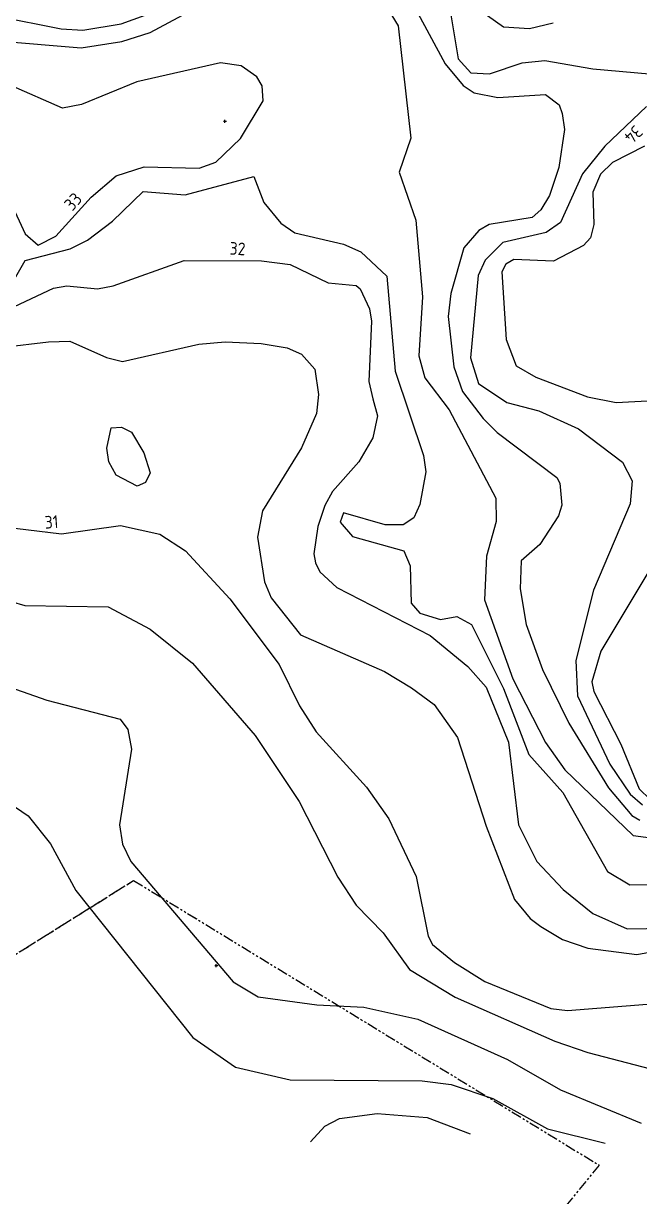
# Model space of a CAD drawing. Header units: metres. Extents: x 139929 to 143267, y 6401995 to 6404511.
# Drawn here: x 140226.6 to 140299.6, y 6402084.8 to 6402223.7 of the extents above; entities that cross this region are included whole.
import ezdxf
from ezdxf.enums import TextEntityAlignment as Align

# ---------------------------------------------------------------- set-up
doc = ezdxf.new("R2010")
doc.units = ezdxf.units.M
doc.linetypes.add('PHANTOM', pattern=[2.5, 1.25, -0.25, 0.25, -0.25, 0.25, -0.25])
for name, color, linetype in [('M-BEF-NIVÅKURVA-PRIMÄR-0.5M', 12, 'Continuous'), ('M-BEF-NIVÅKURVA-PRIMÄR-1.0M', 12, 'Continuous'), ('M-GR-FASTIGHETSGRÄNS', 3, 'PHANTOM'), ('M-KRYSS-1000', 1, 'Continuous')]:
    doc.layers.add(name, color=color, linetype=linetype)
doc.styles.add('ISO', font='iso.shx', dxfattribs={"height": 2.5})

# ---------------------------------------------------------------- blocks, each defined once
blk = doc.blocks.new('PLUS')
for p, q in [((-0.18, 0), (0, 0)), ((0, 0), (0, 0.18)), ((0, -0.18), (0, 0)), ((0, 0), (0.18, 0))]:
    blk.add_line(p, q)
blk = doc.blocks.new('PRI_NIVÅ_HÖJDPKT')
at = {"color": 0, "linetype": 'Continuous', "lineweight": -3}
blk.add_circle((183, 184), 0.0005, dxfattribs=at)

msp = doc.modelspace()

# ---------------------------------------------------------------- linework, layer by layer
at = {"layer": 'M-BEF-NIVÅKURVA-PRIMÄR-0.5M', "linetype": 'Continuous', "lineweight": -3}
for p, q in [((140279.006, 6402226.505, 34.5), (140283.436, 6402223.309, 34.5)), ((140220.611, 6402225.198, 33.5), (140231.087, 6402223.087, 33.5)), ((140273.041, 6402225.46, 33.5), (140276.543, 6402218.928, 33.5)), ((140233.672, 6402222.926, 33.5), (140238.207, 6402223.667, 33.5)), ((140238.207, 6402223.667, 33.5), (140241.043, 6402224.707, 33.5)), ((140286.53, 6402223.142, 34.5), (140289.32, 6402223.81, 34.5)), ((140231.087, 6402223.087, 33.5), (140233.672, 6402222.926, 33.5)), ((140283.436, 6402223.309, 34.5), (140286.53, 6402223.142, 34.5)), ((140276.543, 6402218.928, 33.5), (140278.662, 6402216.379, 33.5)), ((140278.662, 6402216.379, 33.5), (140279.962, 6402215.501, 33.5)), ((140279.962, 6402215.501, 33.5), (140282.791, 6402214.957, 33.5)), ((140282.791, 6402214.957, 33.5), (140288.422, 6402215.303, 33.5)), ((140288.422, 6402215.303, 33.5), (140290.037, 6402214.074, 33.5)), ((140290.037, 6402214.074, 33.5), (140290.404, 6402213.065, 33.5)), ((140290.404, 6402213.065, 33.5), (140290.654, 6402211.171, 33.5)), ((140290.654, 6402211.171, 33.5), (140290.018, 6402206.677, 33.5)), ((140300.125, 6402209.185, 34.5), (140296.335, 6402207.259, 34.5)), ((140296.335, 6402207.259, 34.5), (140294.934, 6402205.897, 34.5)), ((140245.748, 6402203.441, 32.5), (140253.909, 6402205.601, 32.5)), ((140253.909, 6402205.601, 32.5), (140255.074, 6402202.506, 32.5)), ((140290.018, 6402206.677, 33.5), (140288.905, 6402203.365, 33.5)), ((140294.934, 6402205.897, 34.5), (140294.022, 6402203.727, 34.5)), ((140237.169, 6402200.316, 32.5), (140240.8, 6402203.814, 32.5)), ((140240.8, 6402203.814, 32.5), (140245.748, 6402203.441, 32.5)), ((140288.905, 6402203.365, 33.5), (140287.88, 6402201.635, 33.5)), ((140294.022, 6402203.727, 34.5), (140294.136, 6402199.9, 34.5)), ((140255.074, 6402202.506, 32.5), (140257.073, 6402200.091, 32.5)), ((140287.88, 6402201.635, 33.5), (140286.841, 6402200.749, 33.5)), ((140234.206, 6402198.067, 32.5), (140237.169, 6402200.316, 32.5)), ((140257.073, 6402200.091, 32.5), (140258.738, 6402198.912, 32.5)), ((140286.841, 6402200.749, 33.5), (140281.767, 6402199.901, 33.5)), ((140258.738, 6402198.912, 32.5), (140264.515, 6402197.59, 32.5)), ((140280.546, 6402199.207, 33.5), (140278.743, 6402197.157, 33.5)), ((140281.767, 6402199.901, 33.5), (140280.546, 6402199.207, 33.5)), ((140294.136, 6402199.9, 34.5), (140293.745, 6402198.351, 34.5)), ((140232.159, 6402197.049, 32.5), (140234.206, 6402198.067, 32.5)), ((140264.515, 6402197.59, 32.5), (140266.559, 6402196.69, 32.5)), ((140292.907, 6402197.435, 34.5), (140289.368, 6402195.562, 34.5)), ((140293.745, 6402198.351, 34.5), (140292.907, 6402197.435, 34.5)), ((140226.826, 6402195.636, 32.5), (140232.159, 6402197.049, 32.5)), ((140266.559, 6402196.69, 32.5), (140269.648, 6402193.799, 32.5)), ((140278.743, 6402197.157, 33.5), (140277.226, 6402191.747, 33.5)), ((140225.082, 6402192.627, 32.5), (140226.826, 6402195.636, 32.5)), ((140283.718, 6402195.204, 34.5), (140283.261, 6402194.297, 34.5)), ((140284.66, 6402195.761, 34.5), (140283.718, 6402195.204, 34.5)), ((140289.368, 6402195.562, 34.5), (140284.66, 6402195.761, 34.5)), ((140269.648, 6402193.799, 32.5), (140270.641, 6402182.531, 32.5)), ((140283.261, 6402194.297, 34.5), (140283.776, 6402186.309, 34.5)), ((140277.226, 6402191.747, 33.5), (140276.882, 6402189.03, 33.5)), ((140276.882, 6402189.03, 33.5), (140277.567, 6402183.055, 33.5)), ((140229.586, 6402186.031, 31.5), (140232.104, 6402186.116, 31.5)), ((140232.104, 6402186.116, 31.5), (140236.442, 6402184.163, 31.5)), ((140283.776, 6402186.309, 34.5), (140284.958, 6402183.179, 34.5)), ((140224.245, 6402185.38, 31.5), (140229.586, 6402186.031, 31.5)), ((140238.34, 6402183.696, 31.5), (140247.372, 6402185.761, 31.5)), ((140247.372, 6402185.761, 31.5), (140250.519, 6402186.038, 31.5)), ((140250.519, 6402186.038, 31.5), (140254.775, 6402185.835, 31.5)), ((140254.775, 6402185.835, 31.5), (140257.833, 6402185.315, 31.5)), ((140257.833, 6402185.315, 31.5), (140259.529, 6402184.546, 31.5)), ((140236.442, 6402184.163, 31.5), (140238.34, 6402183.696, 31.5)), ((140259.529, 6402184.546, 31.5), (140261.11, 6402182.797, 31.5)), ((140261.11, 6402182.797, 31.5), (140261.564, 6402179.791, 31.5)), ((140270.641, 6402182.531, 32.5), (140273.97, 6402172.564, 32.5)), ((140277.567, 6402183.055, 33.5), (140278.597, 6402180.129, 33.5)), ((140284.958, 6402183.179, 34.5), (140287.266, 6402181.836, 34.5)), ((140287.266, 6402181.836, 34.5), (140293.393, 6402179.494, 34.5)), ((140261.564, 6402179.791, 31.5), (140261.328, 6402177.515, 31.5)), ((140278.597, 6402180.129, 33.5), (140281.03, 6402176.938, 33.5)), ((140293.393, 6402179.494, 34.5), (140296.783, 6402178.838, 34.5)), ((140296.783, 6402178.838, 34.5), (140301.194, 6402179.072, 34.5)), ((140261.328, 6402177.515, 31.5), (140259.518, 6402173.479, 31.5)), ((140281.03, 6402176.938, 33.5), (140282.685, 6402175.269, 33.5)), ((140236.507, 6402173.427, 31.5), (140237.007, 6402175.833, 31.5)), ((140237.007, 6402175.833, 31.5), (140238.226, 6402175.908, 31.5)), ((140238.226, 6402175.908, 31.5), (140239.43, 6402175.316, 31.5)), ((140239.43, 6402175.316, 31.5), (140240.887, 6402172.886, 31.5)), ((140282.685, 6402175.269, 33.5), (140289.763, 6402169.955, 33.5)), ((140236.724, 6402171.796, 31.5), (140236.507, 6402173.427, 31.5)), ((140240.887, 6402172.886, 31.5), (140241.617, 6402170.497, 31.5)), ((140259.518, 6402173.479, 31.5), (140254.903, 6402166.024, 31.5)), ((140273.97, 6402172.564, 32.5), (140274.249, 6402170.635, 32.5)), ((140237.595, 6402170.214, 31.5), (140236.724, 6402171.796, 31.5)), ((140240.066, 6402168.937, 31.5), (140237.595, 6402170.214, 31.5)), ((140241.617, 6402170.497, 31.5), (140241.086, 6402169.35, 31.5)), ((140274.249, 6402170.635, 32.5), (140273.545, 6402166.765, 32.5)), ((140289.763, 6402169.955, 33.5), (140290.131, 6402169.267, 33.5)), ((140241.086, 6402169.35, 31.5), (140240.066, 6402168.937, 31.5)), ((140290.131, 6402169.267, 33.5), (140290.342, 6402166.669, 33.5)), ((140273.545, 6402166.765, 32.5), (140272.849, 6402165.18, 32.5)), ((140290.342, 6402166.669, 33.5), (140289.977, 6402165.412, 33.5)), ((140254.903, 6402166.024, 31.5), (140254.333, 6402162.869, 31.5)), ((140264.521, 6402165.781, 32.5), (140264.102, 6402164.649, 32.5)), ((140269.452, 6402164.336, 32.5), (140264.521, 6402165.781, 32.5)), ((140289.977, 6402165.412, 33.5), (140287.751, 6402162.027, 33.5)), ((140264.102, 6402164.649, 32.5), (140265.562, 6402162.98, 32.5)), ((140271.563, 6402164.357, 32.5), (140269.452, 6402164.336, 32.5)), ((140272.849, 6402165.18, 32.5), (140271.563, 6402164.357, 32.5)), ((140254.333, 6402162.869, 31.5), (140255.148, 6402157.602, 31.5)), ((140265.562, 6402162.98, 32.5), (140271.653, 6402161.264, 32.5)), ((140271.653, 6402161.264, 32.5), (140272.401, 6402159.5, 32.5)), ((140287.751, 6402162.027, 33.5), (140285.538, 6402160.086, 33.5)), ((140285.538, 6402160.086, 33.5), (140285.424, 6402156.757, 33.5)), ((140272.401, 6402159.5, 32.5), (140272.525, 6402155.066, 32.5)), ((140300.876, 6402159.272, 34.5), (140294.964, 6402149.38, 34.5)), ((140255.148, 6402157.602, 31.5), (140255.956, 6402155.711, 31.5)), ((140222.689, 6402155.976, 30.5), (140226.792, 6402154.792, 30.5)), ((140255.956, 6402155.711, 31.5), (140259.407, 6402151.339, 31.5)), ((140285.424, 6402156.757, 33.5), (140286.136, 6402152.544, 33.5)), ((140226.792, 6402154.792, 30.5), (140236.671, 6402154.621, 30.5)), ((140236.671, 6402154.621, 30.5), (140241.607, 6402151.994, 30.5)), ((140272.525, 6402155.066, 32.5), (140273.554, 6402153.878, 32.5)), ((140273.554, 6402153.878, 32.5), (140275.994, 6402153.156, 32.5)), ((140275.994, 6402153.156, 32.5), (140277.923, 6402153.498, 32.5)), ((140277.923, 6402153.498, 32.5), (140279.675, 6402152.563, 32.5)), ((140241.607, 6402151.994, 30.5), (140246.642, 6402147.964, 30.5)), ((140279.675, 6402152.563, 32.5), (140283.442, 6402144.966, 32.5)), ((140286.136, 6402152.544, 33.5), (140288.053, 6402147.203, 33.5)), ((140259.407, 6402151.339, 31.5), (140269.364, 6402146.999, 31.5)), ((140294.964, 6402149.38, 34.5), (140293.899, 6402145.764, 34.5)), ((140246.642, 6402147.964, 30.5), (140254.065, 6402139.415, 30.5)), ((140288.053, 6402147.203, 33.5), (140291.181, 6402140.856, 33.5)), ((140269.364, 6402146.999, 31.5), (140272.565, 6402145.064, 31.5)), ((140272.565, 6402145.064, 31.5), (140275.26, 6402143.056, 31.5)), ((140283.442, 6402144.966, 32.5), (140286.451, 6402137.161, 32.5)), ((140293.899, 6402145.764, 34.5), (140294.13, 6402144.601, 34.5)), ((140294.13, 6402144.601, 34.5), (140297.34, 6402138.356, 34.5)), ((140275.26, 6402143.056, 31.5), (140278.007, 6402139.165, 31.5)), ((140291.181, 6402140.856, 33.5), (140295.879, 6402133.186, 33.5)), ((140254.065, 6402139.415, 30.5), (140259.245, 6402131.594, 30.5)), ((140278.007, 6402139.165, 31.5), (140281.39, 6402128.653, 31.5)), ((140297.34, 6402138.356, 34.5), (140299.511, 6402133.066, 34.5)), ((140286.451, 6402137.161, 32.5), (140290.49, 6402132.64, 32.5)), ((140223.033, 6402132.722, 29.5), (140227.191, 6402129.899, 29.5)), ((140290.49, 6402132.64, 32.5), (140295.745, 6402123.303, 32.5)), ((140295.879, 6402133.186, 33.5), (140298.622, 6402129.941, 33.5)), ((140299.511, 6402133.066, 34.5), (140300.816, 6402131.807, 34.5)), ((140259.245, 6402131.594, 30.5), (140263.854, 6402122.627, 30.5)), ((140227.191, 6402129.899, 29.5), (140229.823, 6402126.587, 29.5)), ((140298.622, 6402129.941, 33.5), (140299.603, 6402129.38, 33.5)), ((140281.39, 6402128.653, 31.5), (140284.741, 6402119.987, 31.5)), ((140229.823, 6402126.587, 29.5), (140232.839, 6402121.037, 29.5)), ((140263.854, 6402122.627, 30.5), (140266.023, 6402119.316, 30.5)), ((140295.745, 6402123.303, 32.5), (140298.398, 6402121.719, 32.5)), ((140232.839, 6402121.037, 29.5), (140246.67, 6402103.63, 29.5)), ((140298.398, 6402121.719, 32.5), (140302.146, 6402121.772, 32.5)), ((140284.741, 6402119.987, 31.5), (140286.589, 6402117.731, 31.5)), ((140266.023, 6402119.316, 30.5), (140269.188, 6402116.033, 30.5)), ((140286.589, 6402117.731, 31.5), (140287.867, 6402116.785, 31.5)), ((140287.867, 6402116.785, 31.5), (140290.417, 6402115.245, 31.5)), ((140269.188, 6402116.033, 30.5), (140272.318, 6402111.706, 30.5)), ((140290.417, 6402115.245, 31.5), (140293.439, 6402114.211, 31.5)), ((140293.439, 6402114.211, 31.5), (140299.224, 6402113.481, 31.5)), ((140299.224, 6402113.481, 31.5), (140305.89, 6402114.71, 31.5)), ((140272.318, 6402111.706, 30.5), (140277.715, 6402108.398, 30.5)), ((140277.715, 6402108.398, 30.5), (140289.534, 6402103.197, 30.5)), ((140246.67, 6402103.63, 29.5), (140251.727, 6402100.127, 29.5)), ((140289.534, 6402103.197, 30.5), (140293.452, 6402101.876, 30.5)), ((140293.452, 6402101.876, 30.5), (140305.034, 6402098.841, 30.5)), ((140251.727, 6402100.127, 29.5), (140258.202, 6402098.636, 29.5)), ((140258.202, 6402098.636, 29.5), (140273.826, 6402098.519, 29.5)), ((140273.826, 6402098.519, 29.5), (140277.256, 6402098.066, 29.5)), ((140277.256, 6402098.066, 29.5), (140282.203, 6402096.4, 29.5)), ((140282.203, 6402096.4, 29.5), (140288.657, 6402092.804, 29.5)), ((140288.657, 6402092.804, 29.5), (140295.502, 6402091.12, 29.5))]:
    msp.add_line(p, q, dxfattribs=at)
at = {"layer": 'M-BEF-NIVÅKURVA-PRIMÄR-1.0M', "linetype": 'Continuous', "lineweight": -3}
for p, q in [((140241.611, 6402222.67, 33), (140248.774, 6402226.512, 33)), ((140268.602, 6402227.38, 33), (140270.966, 6402223.451, 33)), ((140277.144, 6402225.23, 34), (140278.093, 6402219.551, 34)), ((140238.271, 6402221.585, 33), (140241.611, 6402222.67, 33)), ((140270.966, 6402223.451, 33), (140272.482, 6402210.15, 33)), ((140220.474, 6402221.936, 33), (140233.455, 6402220.827, 33)), ((140233.455, 6402220.827, 33), (140238.271, 6402221.585, 33)), ((140278.093, 6402219.551, 34), (140279.572, 6402217.888, 34)), ((140249.934, 6402219.073, 33), (140240.032, 6402216.824, 33)), ((140252.38, 6402218.701, 33), (140249.934, 6402219.073, 33)), ((140254.243, 6402217.389, 33), (140252.38, 6402218.701, 33)), ((140281.803, 6402217.755, 34), (140285.671, 6402219.044, 34)), ((140285.671, 6402219.044, 34), (140288.326, 6402219.34, 34)), ((140288.326, 6402219.34, 34), (140294.037, 6402218.34, 34)), ((140294.037, 6402218.34, 34), (140300.711, 6402217.775, 34)), ((140240.032, 6402216.824, 33), (140233.485, 6402214.117, 33)), ((140254.869, 6402216.356, 33), (140254.243, 6402217.389, 33)), ((140279.572, 6402217.888, 34), (140281.803, 6402217.755, 34)), ((140231.23, 6402213.713, 33), (140225.132, 6402216.367, 33)), ((140255.018, 6402214.576, 33), (140254.869, 6402216.356, 33)), ((140233.485, 6402214.117, 33), (140231.23, 6402213.713, 33)), ((140252.301, 6402210.087, 33), (140255.018, 6402214.576, 33)), ((140300.364, 6402213.893, 34), (140295.458, 6402209.209, 34)), ((140249.403, 6402207.302, 33), (140252.301, 6402210.087, 33)), ((140272.482, 6402210.15, 33), (140271.095, 6402206.111, 33)), ((140295.458, 6402209.209, 34), (140292.794, 6402205.927, 34)), ((140247.421, 6402206.587, 33), (140249.403, 6402207.302, 33)), ((140234.621, 6402203.148, 33), (140237.588, 6402205.669, 33)), ((140237.588, 6402205.669, 33), (140240.9, 6402206.73, 33)), ((140240.9, 6402206.73, 33), (140247.421, 6402206.587, 33)), ((140271.095, 6402206.111, 33), (140273.065, 6402200.416, 33)), ((140292.794, 6402205.927, 34), (140290.197, 6402200.154, 34)), ((140230.471, 6402198.539, 33), (140234.621, 6402203.148, 33)), ((140225.146, 6402202.481, 33), (140226.827, 6402198.824, 33)), ((140273.065, 6402200.416, 33), (140273.845, 6402191.357, 33)), ((140290.197, 6402200.154, 34), (140288.517, 6402198.952, 34)), ((140226.827, 6402198.824, 33), (140228.35, 6402197.46, 33)), ((140288.517, 6402198.952, 34), (140283.374, 6402197.777, 34)), ((140228.35, 6402197.46, 33), (140230.471, 6402198.539, 33)), ((140283.374, 6402197.777, 34), (140281.284, 6402195.676, 34)), ((140237.259, 6402192.634, 32), (140245.647, 6402195.652, 32)), ((140245.647, 6402195.652, 32), (140254.813, 6402195.626, 32)), ((140254.813, 6402195.626, 32), (140258.18, 6402195.176, 32)), ((140258.18, 6402195.176, 32), (140262.684, 6402193.015, 32)), ((140281.284, 6402195.676, 34), (140280.465, 6402193.867, 34)), ((140280.465, 6402193.867, 34), (140279.544, 6402184.146, 34)), ((140216.564, 6402185.951, 32), (140230.175, 6402192.389, 32)), ((140230.175, 6402192.389, 32), (140231.766, 6402192.637, 32)), ((140231.766, 6402192.637, 32), (140235.386, 6402192.302, 32)), ((140235.386, 6402192.302, 32), (140237.259, 6402192.634, 32)), ((140262.684, 6402193.015, 32), (140265.995, 6402192.693, 32)), ((140265.995, 6402192.693, 32), (140266.491, 6402192.302, 32)), ((140266.491, 6402192.302, 32), (140267.604, 6402189.912, 32)), ((140273.845, 6402191.357, 33), (140273.446, 6402184.368, 33)), ((140267.604, 6402189.912, 32), (140267.824, 6402188.464, 32)), ((140267.824, 6402188.464, 32), (140267.512, 6402181.314, 32)), ((140273.446, 6402184.368, 33), (140274.148, 6402181.768, 33)), ((140279.544, 6402184.146, 34), (140280.481, 6402181.099, 34)), ((140267.512, 6402181.314, 32), (140267.998, 6402179.264, 32)), ((140274.148, 6402181.768, 33), (140277.028, 6402177.979, 33)), ((140280.481, 6402181.099, 34), (140283.837, 6402178.824, 34)), ((140267.998, 6402179.264, 32), (140268.537, 6402177.27, 32)), ((140277.028, 6402177.979, 33), (140282.556, 6402167.521, 33)), ((140283.837, 6402178.824, 34), (140287.64, 6402177.84, 34)), ((140287.64, 6402177.84, 34), (140292.344, 6402175.73, 34)), ((140268.537, 6402177.27, 32), (140267.987, 6402174.642, 32)), ((140292.344, 6402175.73, 34), (140297.544, 6402171.758, 34)), ((140267.987, 6402174.642, 32), (140266.337, 6402171.812, 32)), ((140266.337, 6402171.812, 32), (140263.224, 6402168.291, 32)), ((140297.544, 6402171.758, 34), (140298.698, 6402169.578, 34)), ((140298.698, 6402169.578, 34), (140298.429, 6402166.846, 34)), ((140263.224, 6402168.291, 32), (140262.285, 6402166.625, 32)), ((140282.556, 6402167.521, 33), (140282.578, 6402164.735, 33)), ((140298.429, 6402166.846, 34), (140294.122, 6402156.625, 34)), ((140262.285, 6402166.625, 32), (140261.481, 6402164.146, 32)), ((140225.596, 6402163.969, 31), (140231.108, 6402163.28, 31)), ((140231.108, 6402163.28, 31), (140238.115, 6402164.273, 31)), ((140238.115, 6402164.273, 31), (140242.75, 6402163.261, 31)), ((140261.481, 6402164.146, 32), (140260.995, 6402160.922, 32)), ((140282.578, 6402164.735, 33), (140281.432, 6402160.656, 33)), ((140242.75, 6402163.261, 31), (140245.796, 6402161.27, 31)), ((140245.796, 6402161.27, 31), (140251.046, 6402155.596, 31)), ((140260.995, 6402160.922, 32), (140261.199, 6402159.846, 32)), ((140261.199, 6402159.846, 32), (140261.727, 6402158.785, 32)), ((140281.432, 6402160.656, 33), (140281.189, 6402155.451, 33)), ((140261.727, 6402158.785, 32), (140263.72, 6402156.934, 32)), ((140263.72, 6402156.934, 32), (140274.769, 6402151.227, 32)), ((140251.046, 6402155.596, 31), (140256.896, 6402147.812, 31)), ((140294.122, 6402156.625, 34), (140292.026, 6402148.278, 34)), ((140281.189, 6402155.451, 33), (140284.557, 6402146.123, 33)), ((140274.769, 6402151.227, 32), (140279.238, 6402147.562, 32)), ((140214.42, 6402148.846, 30), (140229.395, 6402143.578, 30)), ((140256.896, 6402147.812, 31), (140259.309, 6402142.911, 31)), ((140279.238, 6402147.562, 32), (140281.382, 6402145.136, 32)), ((140292.026, 6402148.278, 34), (140292.212, 6402144.095, 34)), ((140284.557, 6402146.123, 33), (140288.403, 6402138.582, 33)), ((140281.382, 6402145.136, 32), (140284.037, 6402138.63, 32)), ((140229.395, 6402143.578, 30), (140238.07, 6402141.331, 30)), ((140292.212, 6402144.095, 34), (140296.026, 6402136.023, 34)), ((140259.309, 6402142.911, 31), (140261.269, 6402139.817, 31)), ((140238.07, 6402141.331, 30), (140238.998, 6402140.095, 30)), ((140238.998, 6402140.095, 30), (140239.396, 6402137.788, 30)), ((140261.269, 6402139.817, 31), (140267.243, 6402133.274, 31)), ((140239.396, 6402137.788, 30), (140237.991, 6402128.814, 30)), ((140284.037, 6402138.63, 32), (140285.231, 6402128.808, 32)), ((140288.403, 6402138.582, 33), (140290.717, 6402135.323, 33)), ((140290.717, 6402135.323, 33), (140298.808, 6402127.54, 33)), ((140296.026, 6402136.023, 34), (140298.449, 6402132.442, 34)), ((140267.243, 6402133.274, 31), (140269.864, 6402129.521, 31)), ((140298.449, 6402132.442, 34), (140299.899, 6402131.192, 34)), ((140269.864, 6402129.521, 31), (140273.117, 6402122.721, 31)), ((140237.991, 6402128.814, 30), (140238.363, 6402126.541, 30)), ((140285.231, 6402128.808, 32), (140287.387, 6402124.485, 32)), ((140238.363, 6402126.541, 30), (140239.34, 6402124.488, 30)), ((140298.808, 6402127.54, 33), (140303.611, 6402126.92, 33)), ((140239.34, 6402124.488, 30), (140251.434, 6402110.247, 30)), ((140287.387, 6402124.485, 32), (140290.51, 6402121.151, 32)), ((140273.117, 6402122.721, 31), (140274.52, 6402115.644, 31)), ((140290.51, 6402121.151, 32), (140294.015, 6402118.302, 32)), ((140294.015, 6402118.302, 32), (140298.097, 6402116.491, 32)), ((140274.52, 6402115.644, 31), (140275.047, 6402114.646, 31)), ((140298.097, 6402116.491, 32), (140302.938, 6402116.6, 32)), ((140275.047, 6402114.646, 31), (140277.638, 6402112.501, 31)), ((140277.638, 6402112.501, 31), (140281.255, 6402110.276, 31)), ((140251.434, 6402110.247, 30), (140254.401, 6402108.453, 30)), ((140281.255, 6402110.276, 31), (140289.038, 6402107.068, 31)), ((140254.401, 6402108.453, 30), (140261.336, 6402107.494, 30)), ((140261.336, 6402107.494, 30), (140266.907, 6402107.227, 30)), ((140266.907, 6402107.227, 30), (140273.308, 6402105.811, 30)), ((140289.038, 6402107.068, 31), (140291.01, 6402106.827, 31)), ((140291.01, 6402106.827, 31), (140301.444, 6402107.645, 31)), ((140273.308, 6402105.811, 30), (140283.926, 6402101.034, 30)), ((140283.926, 6402101.034, 30), (140290.198, 6402097.454, 30)), ((140290.198, 6402097.454, 30), (140299.739, 6402093.5, 30)), ((140264.037, 6402094.027, 29), (140268.491, 6402094.647, 29)), ((140268.491, 6402094.647, 29), (140274.398, 6402094.155, 29)), ((140260.605, 6402091.269, 29), (140262.283, 6402093.118, 29)), ((140262.283, 6402093.118, 29), (140264.037, 6402094.027, 29)), ((140274.398, 6402094.155, 29), (140279.503, 6402092.209, 29))]:
    msp.add_line(p, q, dxfattribs=at)
at = {"layer": 'M-GR-FASTIGHETSGRÄNS'}
for p, q in [((140162.584, 6402073.956), (140239.664, 6402122.235)), ((140207.915, 6402102.349), (140239.664, 6402122.235)), ((140239.664, 6402122.235), (140294.782, 6402088.516)), ((140239.664, 6402122.235), (140273.268, 6402101.677)), ((140294.782, 6402088.516), (140235.046, 6402015.762))]:
    msp.add_line(p, q, dxfattribs=at)

# ---------------------------------------------------------------- block references
at = {"layer": 'M-BEF-NIVÅKURVA-PRIMÄR-1.0M', "color": 1, "linetype": 'Continuous', "lineweight": -3, "xscale": 0.001, "yscale": 0.001, "zscale": 0.001}
for p in [(140298.685, 6402212.104, 34), (140232.755, 6402201.122, 33), (140250.972, 6402195.909, 32), (140229.227, 6402163.433, 31)]:
    msp.add_blockref('PRI_NIVÅ_HÖJDPKT', p, dxfattribs=at)
at = {"layer": 'M-KRYSS-1000', "ltscale": 0.8}
for p in [(140250.48, 6402212.141), (140249.451, 6402112.152)]:
    msp.add_blockref('PLUS', p, dxfattribs=at)

# ---------------------------------------------------------------- texts
at = {"layer": 'M-BEF-NIVÅKURVA-PRIMÄR-1.0M', "style": 'ISO'}
for s, rotation, p in [('34', 224.613, (140298.685, 6402212.104)), ('33', 48.015, (140232.755, 6402201.122)), ('32', 356.85001, (140250.972, 6402195.909)), ('31', 4.014, (140229.227, 6402163.433))]:
    msp.add_text(s, height=1.5, rotation=rotation, dxfattribs=at).set_placement(p, align=Align.BOTTOM_LEFT)

doc.saveas('drawing.dxf')
